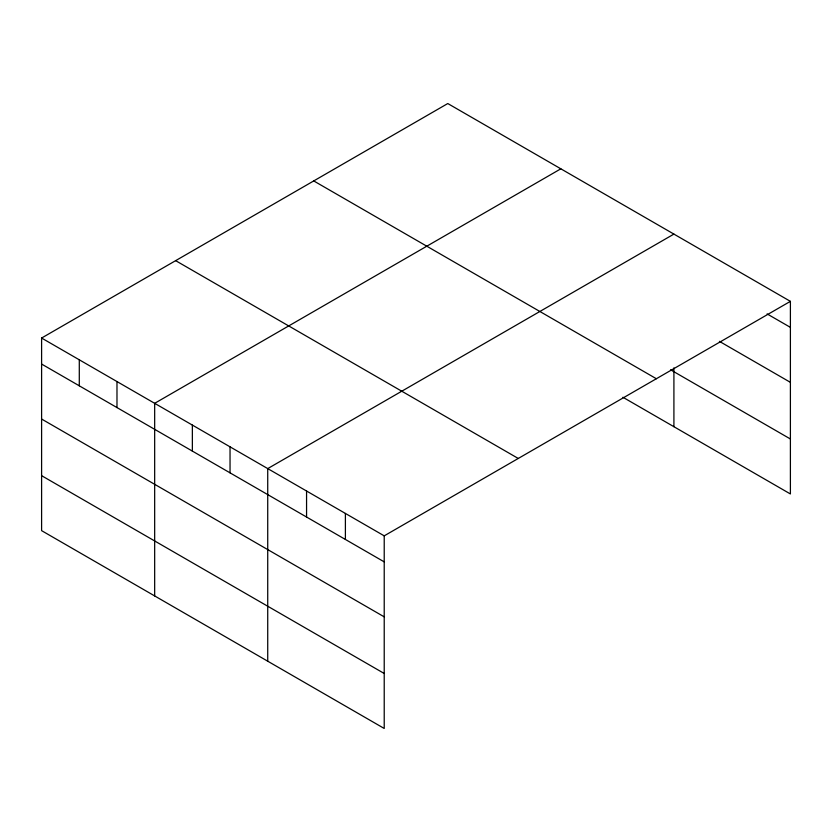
<?xml version="1.0" encoding="UTF-8"?>
<svg xmlns="http://www.w3.org/2000/svg" width="832" height="832" viewBox="0 0 832 832"><rect width="100%" height="100%" fill="white"/><g stroke="black" fill="none" stroke-linecap="round" stroke-linejoin="round"><path stroke-width="1.25" d="M790.4 301.35L384.218 535.85L384.218 728.458L41.6 530.65L41.6 338.042L447.782 103.542L790.4 301.35L790.4 493.958L622.918 397.259M560.841 168.813L154.669 403.322L154.669 595.93M673.91 234.094L267.727 468.603L267.727 661.201M767.104 313.914L790.4 327.361M719.399 341.349L790.4 382.335M670.582 369.803L790.4 438.984M313.737 180.929L656.365 378.737M175.635 260.655L518.263 458.463M41.6 338.042L384.218 535.85M41.6 364.052L384.218 561.87M41.6 419.037L384.218 616.845M41.6 475.675L384.218 673.483M673.91 367.858L673.91 426.702M345.394 513.438L345.394 539.448M306.561 491.015L306.561 517.026M230.038 446.836L230.038 472.857M192.358 425.079L192.358 451.09M116.979 381.566L116.979 407.576M79.29 359.798L79.29 385.819"/></g></svg>
